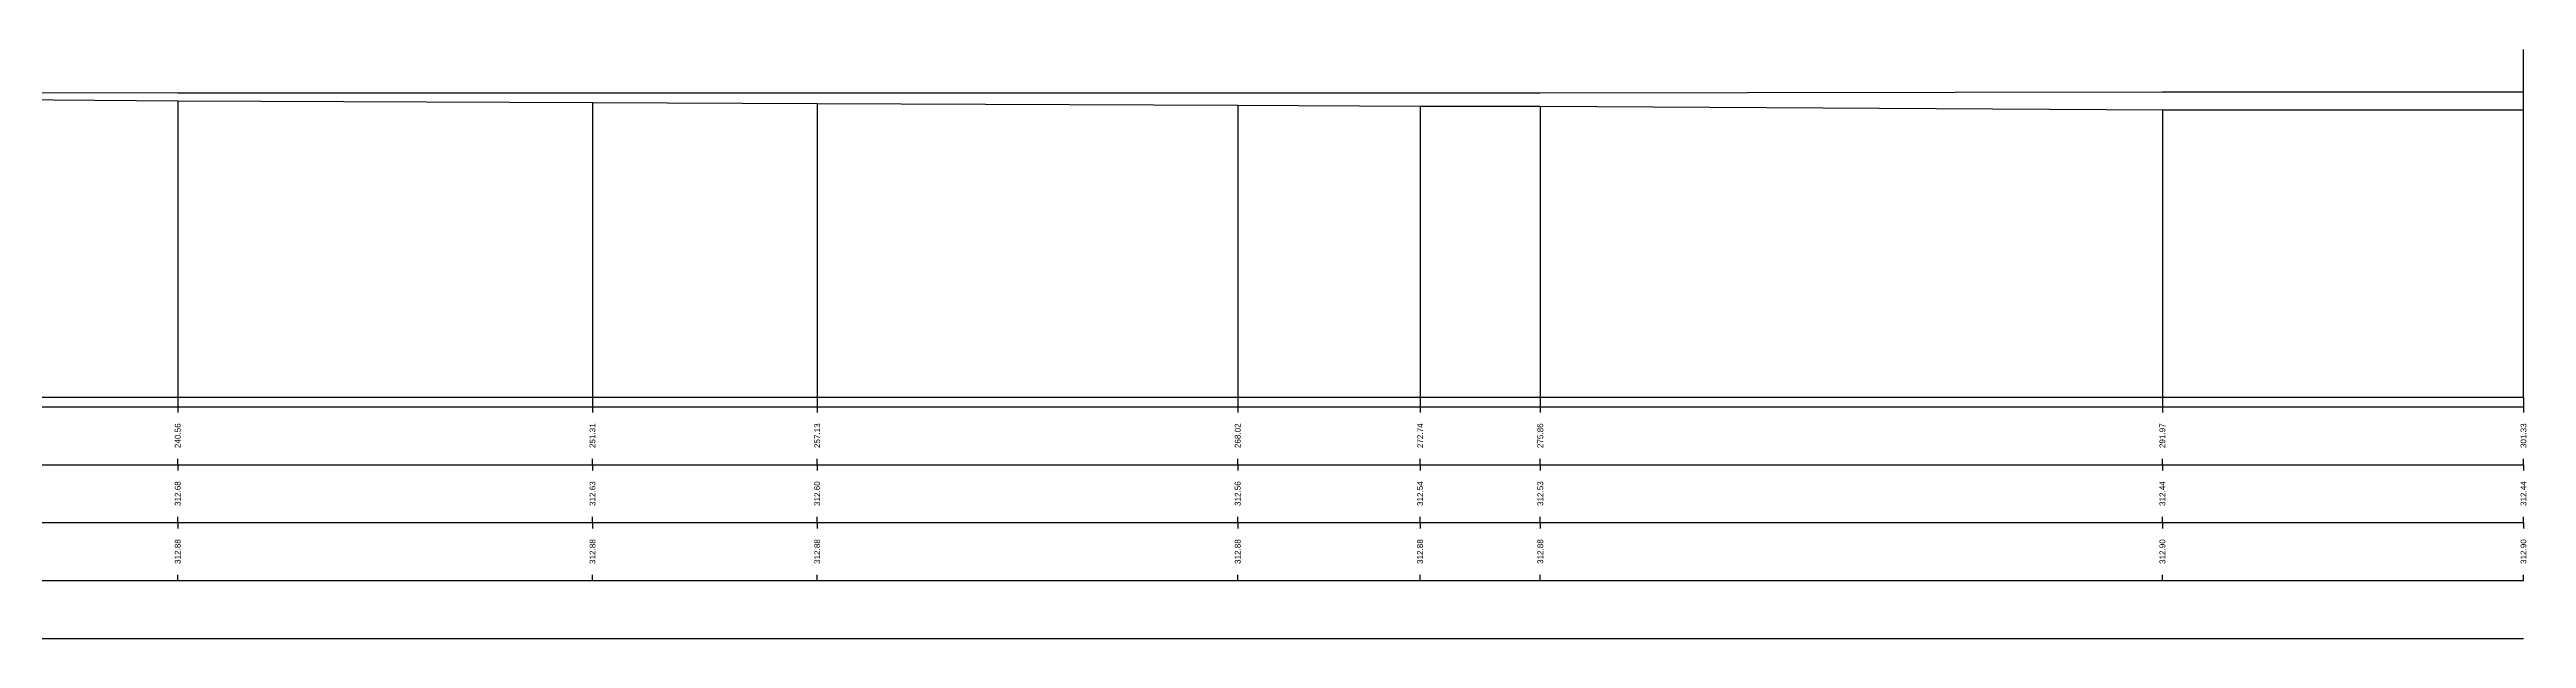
# Model space of a CAD drawing. Header units: millimetres. Extents: x -8 to 448, y 259 to 295.
# Drawn here: x 384.2 to 448.4, y 278.8 to 294 of the extents above; entities that cross this region are included whole.
import ezdxf
from ezdxf.enums import TextEntityAlignment as Align

# ---------------------------------------------------------------- set-up
doc = ezdxf.new("R2010")
doc.units = ezdxf.units.MM
doc.styles.get("Standard").update_dxf_attribs({"font": 'arial.ttf'})

msp = doc.modelspace()

# ---------------------------------------------------------------- linework, layer by layer
at = {"layer": 'band'}
for p, q in [((387.565, 284.75), (387.565, 284.6)), ((398.309, 284.75), (398.309, 284.6)), ((404.129, 284.75), (404.129, 284.6)), ((415.022, 284.75), (415.022, 284.6)), ((419.745, 284.75), (419.745, 284.6)), ((422.86, 284.75), (422.86, 284.6)), ((438.974, 284.75), (438.974, 284.6)), ((448.327, 284.75), (448.327, 284.6)), ((387.565, 283.25), (387.565, 283.4)), ((387.565, 283.25), (387.565, 283.1)), ((398.309, 283.25), (398.309, 283.4)), ((398.309, 283.25), (398.309, 283.1)), ((404.129, 283.25), (404.129, 283.4)), ((404.129, 283.25), (404.129, 283.1)), ((415.022, 283.25), (415.022, 283.4)), ((415.022, 283.25), (415.022, 283.1)), ((419.745, 283.25), (419.745, 283.4)), ((419.745, 283.25), (419.745, 283.1)), ((422.86, 283.25), (422.86, 283.4)), ((422.86, 283.25), (422.86, 283.1)), ((438.974, 283.25), (438.974, 283.4)), ((438.974, 283.25), (438.974, 283.1)), ((448.327, 283.25), (448.327, 283.4)), ((448.327, 283.25), (448.327, 283.1)), ((387.565, 281.75), (387.565, 281.9)), ((387.565, 281.75), (387.565, 281.6)), ((398.309, 281.75), (398.309, 281.9)), ((398.309, 281.75), (398.309, 281.6)), ((404.129, 281.75), (404.129, 281.9)), ((404.129, 281.75), (404.129, 281.6)), ((415.022, 281.75), (415.022, 281.9)), ((415.022, 281.75), (415.022, 281.6)), ((419.745, 281.75), (419.745, 281.9)), ((419.745, 281.75), (419.745, 281.6)), ((422.86, 281.75), (422.86, 281.9)), ((422.86, 281.75), (422.86, 281.6)), ((438.974, 281.75), (438.974, 281.9)), ((438.974, 281.75), (438.974, 281.6)), ((448.327, 281.75), (448.327, 281.9)), ((448.327, 281.75), (448.327, 281.6)), ((387.565, 280.25), (387.565, 280.4)), ((398.309, 280.25), (398.309, 280.4)), ((404.129, 280.25), (404.129, 280.4)), ((415.022, 280.25), (415.022, 280.4)), ((419.745, 280.25), (419.745, 280.4)), ((422.86, 280.25), (422.86, 280.4)), ((438.974, 280.25), (438.974, 280.4)), ((448.327, 280.25), (448.327, 280.4))]:
    msp.add_line(p, q, dxfattribs=at)
at = {"layer": 'frame'}
for p, q in [((448.327, 285), (448.327, 294)), ((0, 285), (448.327, 285)), ((-7.5, 284.75), (448.327, 284.75)), ((-7.5, 283.25), (448.327, 283.25)), ((-7.5, 281.75), (448.327, 281.75)), ((-7.5, 280.25), (448.327, 280.25)), ((-7.5, 278.75), (448.327, 278.75))]:
    msp.add_line(p, q, dxfattribs=at)
at = {"layer": 'marker', "color": 253}
for p, q in [((387.565, 292.676), (387.565, 285)), ((398.309, 292.625), (398.309, 285)), ((404.129, 292.603), (404.129, 285)), ((415.022, 292.562), (415.022, 285)), ((419.745, 292.538), (419.745, 285)), ((422.86, 292.53), (422.86, 285)), ((438.974, 292.44), (438.974, 285)), ((387.565, 285), (387.565, 284.75)), ((398.309, 285), (398.309, 284.75)), ((404.129, 285), (404.129, 284.75)), ((415.022, 285), (415.022, 284.75)), ((419.745, 285), (419.745, 284.75)), ((422.86, 285), (422.86, 284.75)), ((438.974, 285), (438.974, 284.75)), ((448.327, 285), (448.327, 284.75))]:
    msp.add_line(p, q, dxfattribs=at)
at = {"layer": 'profile', "true_color": 0xff007f}
msp.add_lwpolyline([(326.79, 292.533), (330.239, 292.708), (335.116, 292.97), (337.567, 293.224), (340.735, 293.248), (342.991, 293.017), (345.235, 292.874), (349.32, 292.888), (350.639, 292.878), (355.494, 292.843), (363.039, 292.869), (369.076, 292.889), (374.649, 292.888), (387.565, 292.881), (398.309, 292.878), (404.129, 292.882), (415.022, 292.88), (419.745, 292.882), (422.86, 292.882), (438.974, 292.904), (448.327, 292.904)], dxfattribs=at)
at = {"layer": 'profile'}
msp.add_lwpolyline([(374.649, 292.772), (387.565, 292.676), (398.309, 292.625), (404.129, 292.603), (415.022, 292.562), (419.745, 292.538), (422.86, 292.53), (438.974, 292.44), (448.327, 292.44)], dxfattribs=at)

# ---------------------------------------------------------------- texts
for s, p in [('240.56', (387.565, 284)), ('251.31', (398.309, 284)), ('257.13', (404.129, 284)), ('268.02', (415.022, 284)), ('272.74', (419.745, 284)), ('275.86', (422.86, 284)), ('291.97', (438.974, 284)), ('301.33', (448.327, 284)), ('312.68', (387.565, 282.5)), ('312.63', (398.309, 282.5)), ('312.60', (404.129, 282.5)), ('312.56', (415.022, 282.5)), ('312.54', (419.745, 282.5)), ('312.53', (422.86, 282.5)), ('312.44', (438.974, 282.5)), ('312.44', (448.327, 282.5))]:
    msp.add_text(s, height=0.15, rotation=90).set_placement(p, align=Align.MIDDLE)
at = {"true_color": 0xff007f}
for s, p in [('312.88', (387.565, 281)), ('312.88', (398.309, 281)), ('312.88', (404.129, 281)), ('312.88', (415.022, 281)), ('312.88', (419.745, 281)), ('312.88', (422.86, 281)), ('312.90', (438.974, 281)), ('312.90', (448.327, 281))]:
    msp.add_text(s, height=0.15, rotation=90, dxfattribs=at).set_placement(p, align=Align.MIDDLE)

doc.saveas('drawing.dxf')
